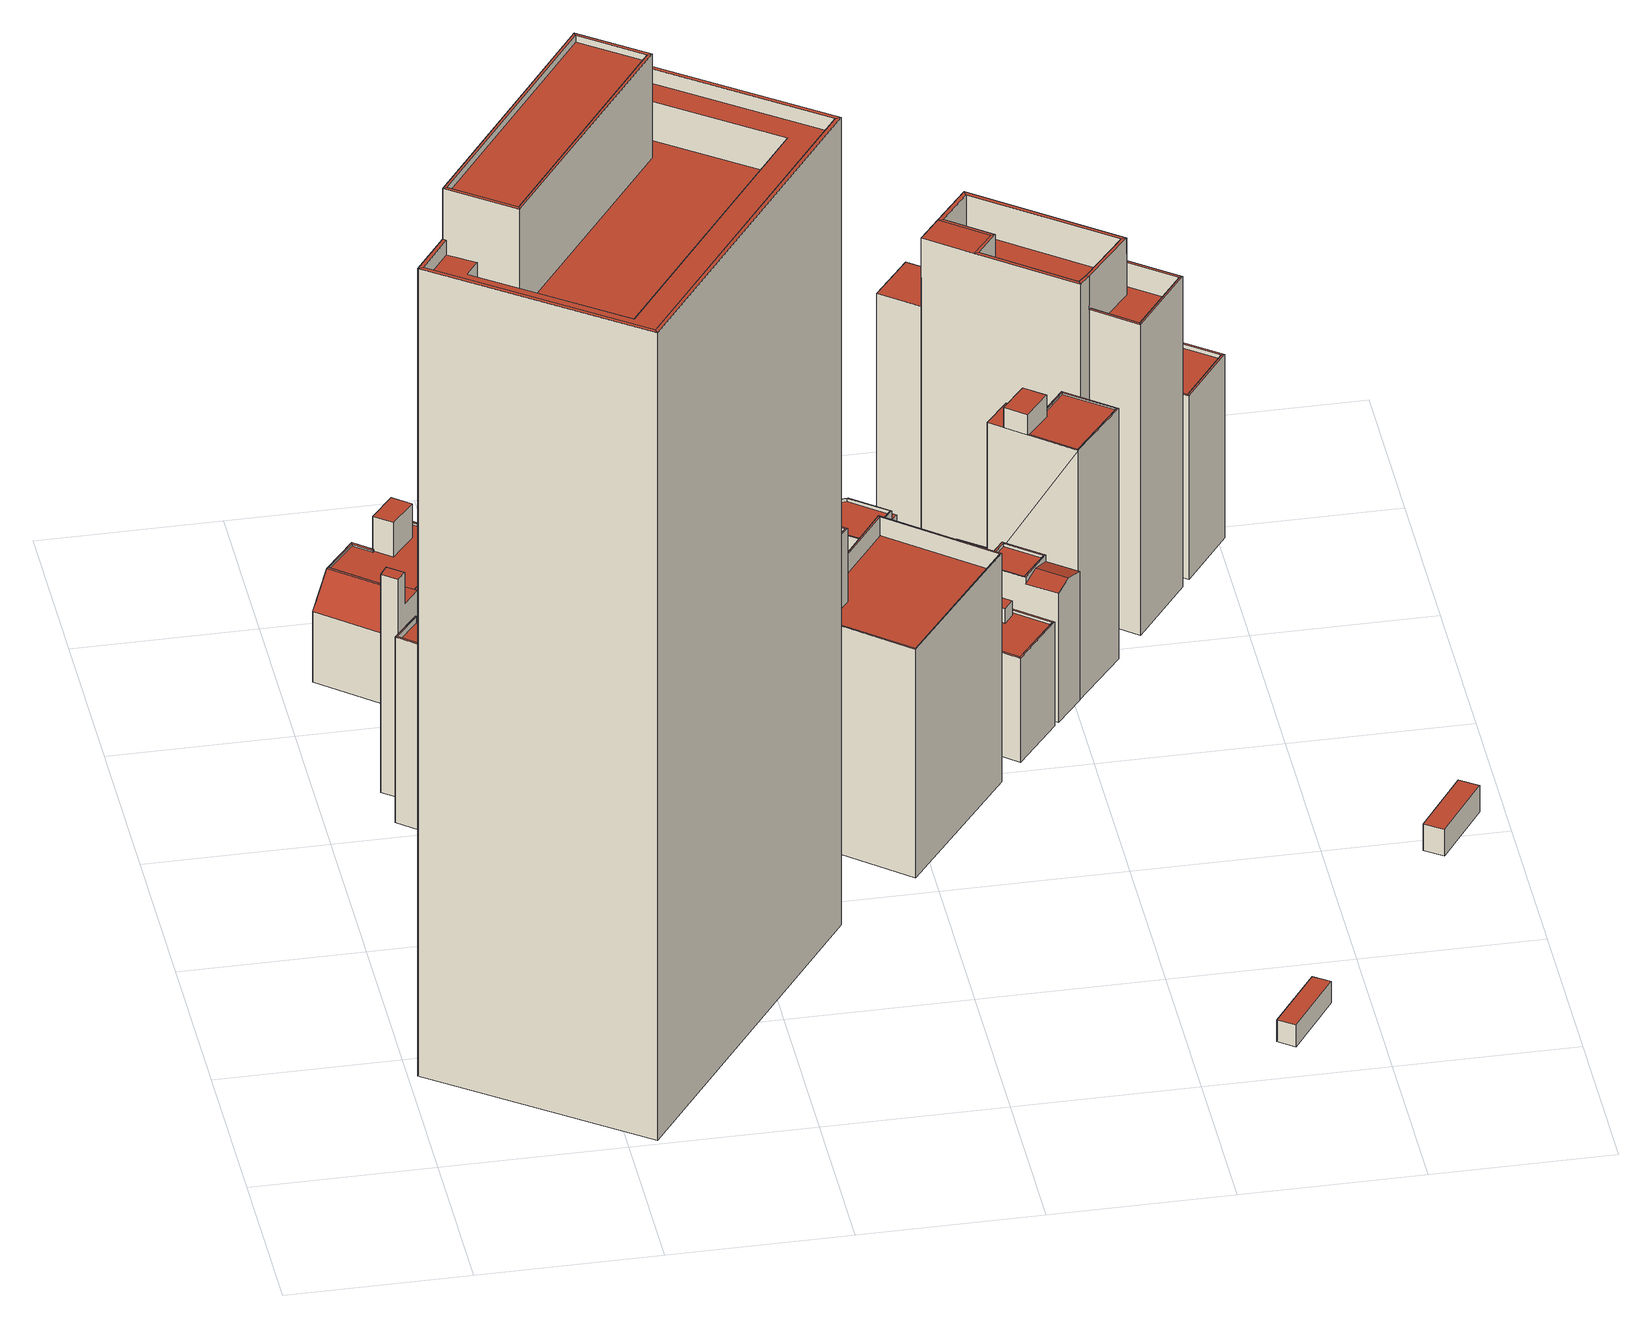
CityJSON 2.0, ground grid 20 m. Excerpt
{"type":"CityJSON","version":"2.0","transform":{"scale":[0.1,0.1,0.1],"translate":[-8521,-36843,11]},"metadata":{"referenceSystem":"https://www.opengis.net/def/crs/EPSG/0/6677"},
"CityObjects":{
"building1":{"type":"Building","attributes":{"class":3002,"usage":461,"measuredHeight":22.8,"storeysAboveGround":9999,"storeysBelowGround":9999,"prefecture":13,"city":13103,"footprintArea":-9999,"fireproofType":1011,"coverageRatio":80,"floorAreaRatio":400,"surveyYear":1,"urbanPlanType":21,"areaClassificationType":22,"landUseType":211,"districts":"10","detailedUsage":"0","meshCode":"53394509"},"geometry":[{"type":"Solid","lod":"2","boundaries":[[[[0,1,2,3]],[[4,5,6,7]],[[8,9,10,11]],[[8,5,4,9]],[[0,3,11,10]],[[2,1,7,6]],[[2,6,5,8,11,3]],[[9,4,7,1,0,10]]]],"semantics":{"surfaces":[{"type":"GroundSurface"},{"type":"RoofSurface"},{"type":"WallSurface"}],"values":[[0,1,1,2,2,2,2,2]]}}]},
"building2":{"type":"Building","attributes":{"class":3002,"usage":412,"measuredHeight":95.9,"storeysAboveGround":21,"storeysBelowGround":2,"prefecture":13,"city":13103,"footprintArea":1197.22,"fireproofType":1001,"coverageRatio":80,"floorAreaRatio":700,"surveyYear":2021,"urbanPlanType":21,"areaClassificationType":22,"landUseType":211,"districts":"10","detailedUsage":"1320","floodRisk_description":10,"floodRisk_rank":1,"floodRisk_depth":0.18,"floodRisk_adminType":2,"floodRisk_scale":2,"meshCode":"53394509"},"geometry":[{"type":"Solid","lod":"2","boundaries":[[[[12,13,14,15]],[[16,17,18,19]],[[20,21,22,23]],[[23,22,24,25]],[[26,27,21,20]],[[28,29,30,31,32,33,34,35,36,37,38,39]],[[27,26,40,41]],[[42,43,44,45,46,47,48,49]],[[50,51,52,53]],[[53,52,17,16]],[[54,55,56,57]],[[24,58,59,25]],[[19,18,51,50]],[[40,26,14,13,25,59,19,50]],[[21,39,38,22]],[[33,45,44,34]],[[32,46,45,33]],[[41,29,28,27]],[[52,57,56,17]],[[31,47,46,32]],[[17,56,55,18]],[[12,15,20,23]],[[42,49,53,16]],[[34,44,43,35]],[[22,38,37,24]],[[30,48,47,31]],[[49,48,30,29,41,40,50,53]],[[15,14,26,20]],[[13,12,23,25]],[[24,37,36,58]],[[18,55,54,51]],[[27,28,39,21]],[[58,36,35,43,42,16,19,59]],[[51,54,57,52]]]],"semantics":{"surfaces":[{"type":"GroundSurface"},{"type":"RoofSurface"},{"type":"WallSurface"}],"values":[[0,1,1,1,1,1,1,1,1,1,1,1,1,2,2,2,2,2,2,2,2,2,2,2,2,2,2,2,2,2,2,2,2,2]]}}]},
"building3":{"type":"Building","attributes":{"class":3002,"usage":461,"measuredHeight":17.8,"storeysAboveGround":9999,"storeysBelowGround":9999,"prefecture":13,"city":13103,"footprintArea":-9999,"fireproofType":1011,"coverageRatio":80,"floorAreaRatio":400,"surveyYear":1,"urbanPlanType":21,"areaClassificationType":22,"landUseType":211,"districts":"10","detailedUsage":"0","floodRisk_description":10,"floodRisk_rank":1,"floodRisk_depth":0.1,"floodRisk_adminType":2,"floodRisk_scale":2,"meshCode":"53394509"},"geometry":[{"type":"Solid","lod":"2","boundaries":[[[[60,61,62,63,64,65,66,67,68,69]],[[70,71,72,73,74,75]],[[76,77,78,79,80,81]],[[82,83,84,85]],[[86,87,88,89]],[[73,90,91]],[[92,93,94,95]],[[95,94,96,97]],[[98,99,87,86]],[[97,96,99,98]],[[92,89,88,93]],[[73,72,100,101]],[[73,101,90]],[[70,97,98,71]],[[87,80,79,88]],[[75,95,97,70]],[[63,62,101,100]],[[83,82,69,68]],[[86,64,63,100,72,71,98]],[[62,61,90,101]],[[84,83,68,67]],[[66,65,89,92]],[[66,92,95,75,74,85,84,67]],[[96,76,81,99]],[[94,77,76,96]],[[99,81,80,87]],[[60,69,82,85,74,73,91]],[[88,79,78,93]],[[65,64,86,89]],[[61,60,91,90]],[[93,78,77,94]]]],"semantics":{"surfaces":[{"type":"GroundSurface"},{"type":"RoofSurface"},{"type":"WallSurface"}],"values":[[0,1,1,1,1,1,1,1,1,1,1,1,1,2,2,2,2,2,2,2,2,2,2,2,2,2,2,2,2,2,2]]}}]},
"building4":{"type":"Building","attributes":{"class":3002,"usage":413,"measuredHeight":12,"storeysAboveGround":4,"storeysBelowGround":0,"prefecture":13,"city":13103,"footprintArea":216.91,"fireproofType":1001,"coverageRatio":80,"floorAreaRatio":400,"surveyYear":2021,"urbanPlanType":21,"areaClassificationType":22,"landUseType":211,"districts":"10","detailedUsage":"1230","floodRisk_description":10,"floodRisk_rank":1,"floodRisk_depth":0.02,"floodRisk_adminType":2,"floodRisk_scale":2,"meshCode":"53394509"},"geometry":[{"type":"Solid","lod":"2","boundaries":[[[[102,103,104,105,106,107,108,109,110,111,112,113]],[[114,115,116,117]],[[118,119,120,121,122]],[[123,124,125,126]],[[127,128,129,130]],[[122,121,131,132]],[[133,134,135,136]],[[137,138,134,133]],[[114,139,140,115]],[[141,142,138,137]],[[132,131,128,127]],[[143,144,145,146]],[[147,148,149,150,151,152]],[[139,130,129,140]],[[153,154,155,156,157,158,159,160,161,162,163,164,165]],[[166,167,168,169]],[[170,171,172]],[[136,135,142,141]],[[173,174,175,172]],[[176,177,178,179]],[[180,128,131,181]],[[172,116,170]],[[117,116,172,175]],[[158,139,114,159]],[[135,134,149,148,123,126,177,176,107,106]],[[161,175,174,162]],[[140,129,110,109]],[[146,137,133,143]],[[169,168,164,163]],[[163,162,174,173,166,169]],[[153,118,122,154]],[[171,170,104,103]],[[120,167,166,173,172,171,103,102]],[[181,131,121,113,112]],[[156,127,130,157]],[[159,114,117,160]],[[157,130,139,158]],[[144,136,141,145]],[[121,120,102,113]],[[145,141,137,146]],[[142,151,150,138]],[[147,124,123,148]],[[176,179,108,107]],[[167,120,119,165,164,168]],[[180,181,112,111]],[[154,122,132,155]],[[143,133,136,144]],[[108,179,178,125,124,147,152,140,109]],[[170,116,115,105,104]],[[138,150,149,134]],[[165,119,118,153]],[[125,178,177,126]],[[160,117,175,161]],[[129,128,180,111,110]],[[115,140,152,151,142,135,106,105]],[[155,132,127,156]]]],"semantics":{"surfaces":[{"type":"GroundSurface"},{"type":"RoofSurface"},{"type":"WallSurface"}],"values":[[0,1,1,1,1,1,1,1,1,1,1,1,1,1,1,1,1,1,1,1,1,1,1,2,2,2,2,2,2,2,2,2,2,2,2,2,2,2,2,2,2,2,2,2,2,2,2,2,2,2,2,2,2,2,2,2]]}}]},
"building5":{"type":"Building","attributes":{"class":3002,"usage":401,"measuredHeight":13.1,"storeysAboveGround":5,"storeysBelowGround":0,"prefecture":13,"city":13103,"footprintArea":167.04,"fireproofType":1001,"coverageRatio":80,"floorAreaRatio":400,"surveyYear":2021,"urbanPlanType":21,"areaClassificationType":22,"landUseType":212,"districts":"10","detailedUsage":"1210","floodRisk_description":10,"floodRisk_rank":1,"floodRisk_depth":0.01,"floodRisk_adminType":2,"floodRisk_scale":2,"meshCode":"53394509"},"geometry":[{"type":"Solid","lod":"2","boundaries":[[[[182,183,184,185]],[[186,187,188,189]],[[190,191,192,193]],[[194,195,196,197]],[[197,198,199,200]],[[201,202,203,196]],[[200,199,202,201]],[[204,205,193,192]],[[196,203,198,197]],[[183,182,205,204]],[[184,183,204,192,191,201,196,195]],[[197,200,190,193,205,182,185,194]],[[190,200,201,191]],[[185,184,195,194]],[[198,187,186,199]],[[202,189,188,203]],[[199,186,189,202]],[[203,188,187,198]]]],"semantics":{"surfaces":[{"type":"GroundSurface"},{"type":"RoofSurface"},{"type":"WallSurface"}],"values":[[0,1,1,1,1,1,1,1,1,2,2,2,2,2,2,2,2,2]]}}]},
"building6":{"type":"Building","attributes":{"class":3002,"usage":401,"measuredHeight":11.2,"storeysAboveGround":3,"storeysBelowGround":0,"prefecture":13,"city":13103,"footprintArea":50.7,"fireproofType":1001,"coverageRatio":80,"floorAreaRatio":400,"surveyYear":2021,"urbanPlanType":21,"areaClassificationType":22,"landUseType":212,"districts":"10","detailedUsage":"1210","floodRisk_description":10,"floodRisk_rank":1,"floodRisk_depth":0.01,"floodRisk_adminType":2,"floodRisk_scale":2,"meshCode":"53394509"},"geometry":[{"type":"Solid","lod":"2","boundaries":[[[[206,207,208,209]],[[210,211,212,213]],[[214,215,216]],[[216,217,218,219]],[[220,221,222,223]],[[224,223,216,215]],[[219,218,221,220]],[[216,219,214]],[[223,222,217,216]],[[218,212,211,221]],[[221,211,210,222]],[[222,210,213,217]],[[208,207,220,223,224]],[[217,213,212,218]],[[220,207,206,214,219]],[[209,208,224,215]],[[206,209,215,214]]]],"semantics":{"surfaces":[{"type":"GroundSurface"},{"type":"RoofSurface"},{"type":"WallSurface"}],"values":[[0,1,1,1,1,1,1,1,1,2,2,2,2,2,2,2,2]]}}]},
"building7":{"type":"Building","attributes":{"class":3002,"usage":412,"measuredHeight":11.9,"storeysAboveGround":4,"storeysBelowGround":0,"prefecture":13,"city":13103,"footprintArea":127.5,"fireproofType":1001,"coverageRatio":80,"floorAreaRatio":700,"surveyYear":2021,"urbanPlanType":21,"areaClassificationType":22,"landUseType":211,"districts":"10","detailedUsage":"1320","floodRisk_description":10,"floodRisk_rank":1,"floodRisk_depth":0.11,"floodRisk_adminType":2,"floodRisk_scale":2,"meshCode":"53394509"},"geometry":[{"type":"Solid","lod":"2","boundaries":[[[[225,226,227,228,229,230,231,232,233,234]],[[235,236,237,238]],[[239,240,241,242,243,244,245,246]],[[238,237,247,248]],[[249,250,236,235]],[[249,235,251]],[[252,253,254,255]],[[256,257,258,259,260,261,262,263,264]],[[247,265,266,248]],[[250,249,267,268]],[[251,269,249]],[[270,271,272,273]],[[237,245,244,247]],[[234,233,269,251]],[[266,273,272,267,249,269,233,232,248]],[[227,226,263,262]],[[250,239,246,236]],[[247,244,243,265]],[[254,225,234,251,235,238,258,257,255]],[[252,255,257,256]],[[268,240,239,250]],[[268,267,272,271,241,240]],[[273,266,265,243,242,270]],[[225,254,253,264,263,226]],[[253,252,256,264]],[[259,258,231,230]],[[271,270,242,241]],[[228,227,262,261]],[[248,232,231,258,238]],[[230,229,260,259]],[[236,246,245,237]],[[229,228,261,260]]]],"semantics":{"surfaces":[{"type":"GroundSurface"},{"type":"RoofSurface"},{"type":"WallSurface"}],"values":[[0,1,1,1,1,1,1,1,1,1,1,1,2,2,2,2,2,2,2,2,2,2,2,2,2,2,2,2,2,2,2,2]]}}]},
"building8":{"type":"Building","attributes":{"class":3001,"usage":411,"measuredHeight":8.7,"storeysAboveGround":3,"storeysBelowGround":0,"prefecture":13,"city":13103,"footprintArea":51.84,"fireproofType":1001,"coverageRatio":80,"floorAreaRatio":400,"surveyYear":2021,"urbanPlanType":21,"areaClassificationType":22,"landUseType":211,"districts":"10","detailedUsage":"1310","floodRisk_description":10,"floodRisk_rank":1,"floodRisk_depth":0.02,"floodRisk_adminType":2,"floodRisk_scale":2,"meshCode":"53394509"},"geometry":[{"type":"Solid","lod":"2","boundaries":[[[[274,275,276,277]],[[278,279,280,281]],[[282,283,284,285]],[[286,287,279,278]],[[288,289,287,286]],[[281,280,289,288]],[[275,274,278,281]],[[289,285,284,287]],[[274,277,286,278]],[[280,282,285,289]],[[279,283,282,280]],[[287,284,283,279]],[[277,276,288,286]],[[281,288,276,275]]]],"semantics":{"surfaces":[{"type":"GroundSurface"},{"type":"RoofSurface"},{"type":"WallSurface"}],"values":[[0,1,1,1,1,1,2,2,2,2,2,2,2,2]]}}]},
"building9":{"type":"Building","attributes":{"class":3001,"usage":401,"measuredHeight":9.8,"storeysAboveGround":3,"storeysBelowGround":0,"prefecture":13,"city":13103,"footprintArea":50.86,"fireproofType":1001,"coverageRatio":80,"floorAreaRatio":400,"surveyYear":2021,"urbanPlanType":21,"areaClassificationType":22,"landUseType":212,"districts":"10","detailedUsage":"1210","floodRisk_description":10,"floodRisk_rank":1,"floodRisk_depth":0.02,"floodRisk_adminType":2,"floodRisk_scale":2,"meshCode":"53394509"},"geometry":[{"type":"Solid","lod":"2","boundaries":[[[[290,291,292,293]],[[294,295,296,297]],[[298,299,300,301]],[[297,296,302,303]],[[304,305,306,307]],[[303,302,308,309]],[[310,311,309,294]],[[309,308,295,294]],[[297,303,304,307]],[[295,298,301,296]],[[304,303,309,311,293,292,305]],[[308,299,298,295]],[[290,293,311,310]],[[307,306,291,290,310,294,297]],[[292,291,306,305]],[[296,301,300,302]],[[302,300,299,308]]]],"semantics":{"surfaces":[{"type":"GroundSurface"},{"type":"RoofSurface"},{"type":"WallSurface"}],"values":[[0,1,1,1,1,1,1,1,2,2,2,2,2,2,2,2,2]]}}]},
"building10":{"type":"Building","attributes":{"class":3002,"usage":401,"measuredHeight":25.8,"storeysAboveGround":7,"storeysBelowGround":0,"prefecture":13,"city":13103,"footprintArea":304.04,"fireproofType":1001,"coverageRatio":80,"floorAreaRatio":700,"surveyYear":2021,"urbanPlanType":21,"areaClassificationType":22,"landUseType":212,"districts":"10","detailedUsage":"1210","floodRisk_description":10,"floodRisk_rank":1,"floodRisk_depth":0.19,"floodRisk_adminType":2,"floodRisk_scale":2,"meshCode":"53394509"},"geometry":[{"type":"Solid","lod":"2","boundaries":[[[[312,313,314,315,316,317]],[[318,319,320,321]],[[322,323,324,325]],[[325,324,326,327]],[[328,329,330,331]],[[332,333,323,322]],[[334,335,336,337]],[[338,339,329,328]],[[340,341,339,338]],[[327,326,333,332]],[[334,337,341,340]],[[330,342,343,331]],[[336,335,344,345]],[[346,347,348,349,350,351,352,353,354,355]],[[326,320,319,333]],[[327,353,352,325]],[[333,319,318,323]],[[323,318,321,324]],[[336,350,349,337]],[[345,344,322,325,352,351]],[[329,346,355,330]],[[330,355,354,342]],[[312,317,328,331]],[[345,351,350,336]],[[339,347,346,329]],[[314,313,335,334]],[[341,348,347,339]],[[324,321,320,326]],[[337,349,348,341]],[[315,314,334,340]],[[313,312,331,343,332,322,344,335]],[[342,354,353,327,332,343]],[[317,316,338,328]],[[316,315,340,338]]]],"semantics":{"surfaces":[{"type":"GroundSurface"},{"type":"RoofSurface"},{"type":"WallSurface"}],"values":[[0,1,1,1,1,1,1,1,1,1,1,1,1,1,2,2,2,2,2,2,2,2,2,2,2,2,2,2,2,2,2,2,2,2]]}}]},
"building11":{"type":"Building","attributes":{"class":3002,"usage":411,"measuredHeight":11.8,"storeysAboveGround":2,"storeysBelowGround":0,"prefecture":13,"city":13103,"footprintArea":46.04,"fireproofType":1003,"coverageRatio":80,"floorAreaRatio":700,"surveyYear":2021,"urbanPlanType":21,"areaClassificationType":22,"landUseType":211,"districts":"10","detailedUsage":"1310","floodRisk_description":10,"floodRisk_rank":1,"floodRisk_depth":0.04,"floodRisk_adminType":2,"floodRisk_scale":2,"meshCode":"53394509"},"geometry":[{"type":"Solid","lod":"2","boundaries":[[[[356,357,358,359]],[[360,361,362,363]],[[364,363,365,366]],[[363,362,367,365]],[[365,368,369,366]],[[370,371,372,373]],[[365,367,374,368]],[[368,374,361,360]],[[374,370,373,361]],[[359,358,364,366]],[[361,373,372,362]],[[360,363,364,358,357]],[[367,371,370,374]],[[357,368,360]],[[356,359,366,369]],[[357,369,368]],[[357,356,369]],[[362,372,371,367]]]],"semantics":{"surfaces":[{"type":"GroundSurface"},{"type":"RoofSurface"},{"type":"WallSurface"}],"values":[[0,1,1,1,1,1,1,1,2,2,2,2,2,2,2,2,2,2]]}}]},
"building12":{"type":"Building","attributes":{"class":3002,"usage":412,"measuredHeight":9.5,"storeysAboveGround":3,"storeysBelowGround":0,"prefecture":13,"city":13103,"footprintArea":64.69,"fireproofType":1001,"coverageRatio":80,"floorAreaRatio":700,"surveyYear":2021,"urbanPlanType":21,"areaClassificationType":22,"landUseType":211,"districts":"10","detailedUsage":"1320","floodRisk_description":10,"floodRisk_rank":1,"floodRisk_depth":0.04,"floodRisk_adminType":2,"floodRisk_scale":2,"meshCode":"53394509"},"geometry":[{"type":"Solid","lod":"2","boundaries":[[[[375,376,377,378]],[[379,380,381,382]],[[383,384,385,386,387,388,389,390]],[[391,392,393]],[[380,379,393,394]],[[382,381,395,396]],[[397,391,393]],[[392,391,398,399]],[[400,397,393]],[[396,395,401,402]],[[400,403,402]],[[400,402,397]],[[401,404,397,402]],[[400,393,379]],[[375,378,382,396]],[[394,393,392,399,390,389]],[[391,397,404,384,383,398]],[[394,389,388,380]],[[381,387,386,395]],[[380,388,387,381]],[[396,402,403,376,375]],[[383,390,399,398]],[[395,386,385,401]],[[400,379,382,378,377]],[[401,385,384,404]],[[377,376,403,400]]]],"semantics":{"surfaces":[{"type":"GroundSurface"},{"type":"RoofSurface"},{"type":"WallSurface"}],"values":[[0,1,1,1,1,1,1,1,1,1,1,1,1,1,2,2,2,2,2,2,2,2,2,2,2,2]]}}]},
"building13":{"type":"Building","attributes":{"class":3001,"usage":412,"measuredHeight":12.3,"storeysAboveGround":4,"storeysBelowGround":0,"prefecture":13,"city":13103,"footprintArea":54.43,"fireproofType":1001,"coverageRatio":80,"floorAreaRatio":700,"surveyYear":2021,"urbanPlanType":21,"areaClassificationType":22,"landUseType":211,"districts":"10","detailedUsage":"1320","floodRisk_description":10,"floodRisk_rank":1,"floodRisk_depth":0.02,"floodRisk_adminType":2,"floodRisk_scale":2,"meshCode":"53394509"},"geometry":[{"type":"Solid","lod":"2","boundaries":[[[[405,406,407,408,409]],[[410,411,412,413]],[[414,415,416,417]],[[418,419,420,421]],[[421,420,411,410]],[[422,423,424,425,426,427]],[[418,428,429,419]],[[430,431,432,433,434]],[[413,412,429,428]],[[405,409,413,428]],[[424,418,421,425]],[[407,406,423,422]],[[412,433,432,429]],[[420,430,434,411]],[[426,414,417,427]],[[419,431,430,420]],[[427,417,416,408,407,422]],[[413,409,408,416,415,410]],[[414,426,425,421,410,415]],[[405,428,418,424,423,406]],[[411,434,433,412]],[[429,432,431,419]]]],"semantics":{"surfaces":[{"type":"GroundSurface"},{"type":"RoofSurface"},{"type":"WallSurface"}],"values":[[0,1,1,1,1,1,1,1,1,2,2,2,2,2,2,2,2,2,2,2,2,2]]}}]},
"building14":{"type":"Building","attributes":{"class":9999,"usage":461,"measuredHeight":6.7,"storeysAboveGround":9999,"storeysBelowGround":9999,"prefecture":13,"city":13103,"footprintArea":-9999,"fireproofType":1011,"coverageRatio":80,"floorAreaRatio":700,"surveyYear":1,"urbanPlanType":21,"areaClassificationType":22,"landUseType":222,"districts":"10","detailedUsage":"0","floodRisk_description":10,"floodRisk_rank":1,"floodRisk_depth":0.02,"floodRisk_adminType":2,"floodRisk_scale":2,"meshCode":"53394509"},"geometry":[{"type":"Solid","lod":"2","boundaries":[[[[435,436,437,438]],[[439,440,441,442]],[[443,444,442,441]],[[437,436,444,443]],[[436,435,439,442,444]],[[435,438,440,439]],[[438,437,443,441,440]]]],"semantics":{"surfaces":[{"type":"GroundSurface"},{"type":"RoofSurface"},{"type":"WallSurface"}],"values":[[0,1,1,2,2,2,2]]}}]},
"building15":{"type":"Building","attributes":{"class":3002,"usage":401,"measuredHeight":22.5,"storeysAboveGround":4,"storeysBelowGround":0,"prefecture":13,"city":13103,"footprintArea":130.24,"fireproofType":1001,"coverageRatio":80,"floorAreaRatio":700,"surveyYear":2021,"urbanPlanType":21,"areaClassificationType":22,"landUseType":212,"districts":"10","detailedUsage":"1210","floodRisk_description":10,"floodRisk_rank":1,"floodRisk_depth":0.02,"floodRisk_adminType":2,"floodRisk_scale":2,"meshCode":"53394509"},"geometry":[{"type":"Solid","lod":"2","boundaries":[[[[445,446,447,448,449,450,451,452,453,454,455,456,457,458,459]],[[460,461,462,463]],[[464,465,466,467,468,469,470,471,472,473]],[[474,475,476,477]],[[478,479,480]],[[478,481,479]],[[482,483,484,485]],[[486,487,488,489]],[[480,490,491,492,493,478]],[[475,474,483,482]],[[494,463,462,495]],[[484,496,497,485]],[[498,499,500,501,502]],[[503,504,505,506,507,508]],[[498,502,509,510]],[[511,512,494,495]],[[513,514,515,516]],[[517,518,519,520,521,522,523,524,525,526,527,528,529,530,531,532]],[[510,509,461,460]],[[452,451,460,463]],[[456,455,481,533]],[[465,464,518,517]],[[455,454,479,481]],[[483,504,503,484]],[[512,491,490,494]],[[491,512,511,520,519,473,472]],[[466,465,517,532]],[[514,497,496,508,507,515]],[[459,458,476,475]],[[502,525,524,509]],[[488,487,533,478,493]],[[464,473,519,518]],[[457,456,533,487,486]],[[500,527,526,501]],[[468,467,531,530]],[[474,505,504,483]],[[499,498,449,448,492,491,472,471]],[[448,447,493,492]],[[461,523,522,462]],[[489,513,516,486]],[[477,506,505,474]],[[480,479,454,453,494,490]],[[497,514,513,489]],[[489,488,493,485,497]],[[446,485,493,447]],[[446,445,482,485]],[[450,449,498,510]],[[509,524,523,461]],[[530,529,469,468]],[[501,526,525,502]],[[532,531,467,466]],[[495,521,520,511]],[[453,452,463,494]],[[451,450,510,460]],[[515,507,506,477,476,458,457,486,516]],[[484,503,508,496]],[[445,459,475,482]],[[478,533,481]],[[462,522,521,495]],[[529,528,470,469]],[[471,470,528,527,500,499]]]],"semantics":{"surfaces":[{"type":"GroundSurface"},{"type":"RoofSurface"},{"type":"WallSurface"}],"values":[[0,1,1,1,1,1,1,1,1,1,1,1,1,1,1,1,1,1,1,2,2,2,2,2,2,2,2,2,2,2,2,2,2,2,2,2,2,2,2,2,2,2,2,2,2,2,2,2,2,2,2,2,2,2,2,2,2,2,2,2,2]]}}]},
"building16":{"type":"Building","attributes":{"class":9999,"usage":461,"measuredHeight":-9999,"storeysAboveGround":9999,"storeysBelowGround":0,"prefecture":13,"city":13103,"footprintArea":-9999,"fireproofType":1011,"coverageRatio":80,"floorAreaRatio":700,"surveyYear":1,"urbanPlanType":21,"areaClassificationType":22,"landUseType":215,"districts":"10","detailedUsage":"0","meshCode":"53394509"},"geometry":[{"type":"Solid","lod":"2","boundaries":[[[[534,535,536,537]],[[538,539,540,541]],[[535,534,539,538]],[[537,536,541,540]],[[534,537,540,539]],[[536,535,538,541]]]],"semantics":{"surfaces":[{"type":"GroundSurface"},{"type":"RoofSurface"},{"type":"WallSurface"}],"values":[[0,1,2,2,2,2]]}}]},
"building17":{"type":"Building","attributes":{"class":3002,"usage":401,"measuredHeight":16.4,"storeysAboveGround":4,"storeysBelowGround":0,"prefecture":13,"city":13103,"footprintArea":27.6,"fireproofType":1001,"coverageRatio":80,"floorAreaRatio":700,"surveyYear":2021,"urbanPlanType":21,"areaClassificationType":22,"landUseType":212,"districts":"10","detailedUsage":"1210","floodRisk_description":10,"floodRisk_rank":1,"floodRisk_depth":0.01,"floodRisk_adminType":2,"floodRisk_scale":2,"meshCode":"53394509"},"geometry":[{"type":"Solid","lod":"2","boundaries":[[[[542,543,544,545]],[[546,547,548,549]],[[550,551,547,546]],[[552,553,554,555]],[[556,557,555,554]],[[558,559,560,561]],[[549,548,562,563]],[[563,562,551,550]],[[542,545,552,555,557]],[[556,550,546,543,542,557]],[[553,552,545,544,549,563]],[[548,558,561,562]],[[551,560,559,547]],[[562,561,560,551]],[[544,543,546,549]],[[554,553,563,550,556]],[[547,559,558,548]]]],"semantics":{"surfaces":[{"type":"GroundSurface"},{"type":"RoofSurface"},{"type":"WallSurface"}],"values":[[0,1,1,1,1,1,1,1,2,2,2,2,2,2,2,2,2]]}}]},
"building18":{"type":"Building","attributes":{"class":3002,"usage":401,"measuredHeight":38.1,"storeysAboveGround":11,"storeysBelowGround":1,"prefecture":13,"city":13103,"footprintArea":318.09,"fireproofType":1001,"coverageRatio":80,"floorAreaRatio":700,"surveyYear":2021,"urbanPlanType":21,"areaClassificationType":22,"landUseType":212,"districts":"10","detailedUsage":"1210","floodRisk_description":10,"floodRisk_rank":1,"floodRisk_depth":0.07,"floodRisk_adminType":2,"floodRisk_scale":2,"meshCode":"53394509"},"geometry":[{"type":"Solid","lod":"2","boundaries":[[[[564,565,566,567,568,569,570,571]],[[572,573,574,575]],[[576,577,578,579]],[[580,581,582,583]],[[573,572,584,585]],[[586,587,588,589,590,591]],[[577,576,592,593]],[[594,595,596,597]],[[598,599,600,601,602,603,604]],[[605,606,584,572]],[[607,608,609,610]],[[611,612,582,581]],[[573,585,613,574]],[[580,583,606,605]],[[593,592,594,597]],[[574,613,612,611]],[[594,591,590,595]],[[579,588,587,576]],[[566,565,593,597]],[[611,581,589,588,579,578]],[[584,601,600,585]],[[576,587,586,592]],[[569,568,605,572,575]],[[571,570,610,609]],[[606,602,601,584]],[[582,604,603,583]],[[605,568,567,596,580]],[[583,603,602,606]],[[613,599,598,612]],[[569,575,610,570]],[[585,600,599,613]],[[593,565,564,608,607,577]],[[612,598,604,582]],[[592,586,591,594]],[[564,571,609,608]],[[574,611,578,610,575]],[[567,566,597,596]],[[580,596,595,590,589,581]],[[578,577,607,610]]]],"semantics":{"surfaces":[{"type":"GroundSurface"},{"type":"RoofSurface"},{"type":"WallSurface"}],"values":[[0,1,1,1,1,1,1,1,1,1,1,1,1,1,1,1,2,2,2,2,2,2,2,2,2,2,2,2,2,2,2,2,2,2,2,2,2,2,2]]}}]},
"building19":{"type":"Building","attributes":{"class":3002,"usage":401,"measuredHeight":21.8,"storeysAboveGround":7,"storeysBelowGround":1,"prefecture":13,"city":13103,"footprintArea":99.64,"fireproofType":1001,"coverageRatio":80,"floorAreaRatio":700,"surveyYear":2021,"urbanPlanType":21,"areaClassificationType":22,"landUseType":212,"districts":"10","detailedUsage":"1210","floodRisk_description":10,"floodRisk_rank":1,"floodRisk_depth":0.07,"floodRisk_adminType":2,"floodRisk_scale":2,"meshCode":"53394509"},"geometry":[{"type":"Solid","lod":"2","boundaries":[[[[614,615,616,617]],[[618,619,620,621]],[[622,623,624,625]],[[626,627,619,618]],[[628,629,630,631]],[[632,633,634,635,636,637,638,639]],[[629,628,627,626]],[[620,640,641,621]],[[641,625,624,630,629,615,614,621]],[[614,617,618,621]],[[619,639,638,620]],[[620,638,637,640]],[[624,623,635,634,631,630]],[[631,634,633,628]],[[628,633,632,627]],[[616,615,629,626]],[[617,616,626,618]],[[636,622,625,641,640,637]],[[636,635,623,622]],[[627,632,639,619]]]],"semantics":{"surfaces":[{"type":"GroundSurface"},{"type":"RoofSurface"},{"type":"WallSurface"}],"values":[[0,1,1,1,1,1,1,1,2,2,2,2,2,2,2,2,2,2,2,2]]}}]},
"building20":{"type":"Building","attributes":{"class":9999,"usage":461,"measuredHeight":-9999,"storeysAboveGround":9999,"storeysBelowGround":9999,"prefecture":13,"city":13103,"footprintArea":-9999,"fireproofType":1011,"coverageRatio":80,"floorAreaRatio":700,"surveyYear":1,"urbanPlanType":21,"areaClassificationType":22,"landUseType":215,"districts":"10","detailedUsage":"0","meshCode":"53394509"},"geometry":[{"type":"Solid","lod":"2","boundaries":[[[[642,643,644,645]],[[646,647,648,649]],[[645,644,649,648]],[[644,643,646,649]],[[642,645,648,647]],[[643,642,647,646]]]],"semantics":{"surfaces":[{"type":"GroundSurface"},{"type":"RoofSurface"},{"type":"WallSurface"}],"values":[[0,1,2,2,2,2]]}}]}
},
"vertices":[
[108,691,10],[81,657,10],[65,669,10],[88,706,10],[90,668,282],[73,681,282],[65,669,282],[81,657,282],[73,681,242],[90,668,242],[108,691,242],[88,706,242],
[231,5,1],[10,166,1],[267,519,1],[489,357,1],[116,162,1072],[116,167,1072],[50,215,1072],[45,214,1072],[489,357,1009],[483,356,1009],[230,11,1009],[231,5,1009],[16,167,1009],[10,166,1009],[267,519,1009],[268,513,1009],[268,513,991],[234,465,991],[264,443,991],[281,467,991],[433,356,991],[217,60,991],[63,172,991],[77,191,991],[48,211,991],[16,167,991],[230,11,991],[483,356,991],[230,468,1009],[234,465,1009],[116,162,942],[77,191,942],[63,172,942],[217,60,942],[433,356,942],[281,467,942],[264,443,942],[302,416,942],[230,468,1072],[231,463,1072],[297,415,1072],[302,416,1072],[231,463,1064],[50,215,1064],[116,167,1064],[297,415,1064],[48,211,1009],[45,214,1009],
[227,612,5],[180,555,5],[177,558,5],[164,543,5],[71,620,5],[99,654,5],[115,641,5],[134,663,5],[117,676,5],[131,692,5],[151,632,190],[113,586,190],[131,571,190],[190,643,190],[147,679,190],[126,653,190],[149,632,229],[126,651,229],[116,638,229],[99,651,229],[74,621,229],[113,588,229],[131,692,169],[117,676,169],[134,663,169],[147,679,169],[71,620,236],[74,621,236],[99,651,236],[99,654,236],[180,555,111],[227,612,111],[115,641,236],[116,638,236],[126,651,236],[126,653,236],[149,632,236],[151,632,236],[113,586,236],[113,588,236],[164,543,117],[177,558,117],
[106,933,7],[173,1015,7],[276,930,7],[228,873,7],[233,870,7],[161,782,7],[118,818,7],[188,907,7],[185,910,7],[112,820,7],[34,884,7],[87,949,7],[228,877,131],[228,873,131],[247,896,131],[244,896,131],[106,930,131],[107,932,131],[106,933,131],[87,949,131],[87,945,131],[177,802,113],[133,837,113],[121,821,113],[164,786,113],[130,847,131],[131,843,131],[185,910,131],[184,913,131],[53,907,131],[56,908,131],[189,820,167],[189,817,167],[233,870,167],[230,869,167],[162,842,167],[159,841,167],[190,909,131],[188,907,131],[203,892,167],[203,895,167],[189,820,162],[230,869,162],[203,892,162],[162,842,162],[133,837,139],[177,802,139],[189,817,139],[159,841,139],[203,895,139],[188,907,139],[106,930,129],[87,945,129],[56,908,129],[130,847,129],[184,913,129],[190,909,129],[228,877,129],[244,896,129],[147,979,129],[133,962,129],[150,948,129],[125,918,129],[107,932,129],[131,963,172],[106,933,172],[125,918,172],[150,948,172],[276,930,72],[173,1015,72],[147,983,131],[131,963,131],[133,962,131],[147,979,131],[161,782,86],[164,786,86],[121,821,86],[118,818,86],[112,820,95],[34,884,95],
[269,913,5],[346,854,5],[240,717,5],[163,775,5],[243,875,169],[201,820,169],[273,764,169],[316,819,169],[243,878,136],[319,819,136],[332,837,136],[256,896,136],[163,775,79],[240,717,79],[274,761,174],[198,820,174],[201,820,174],[243,875,174],[243,878,174],[319,819,174],[316,819,174],[273,764,174],[346,854,79],[269,913,79],
[320,733,5],[288,760,5],[365,855,5],[397,829,5],[348,831,124],[290,760,124],[308,745,124],[365,818,124],[320,733,96],[397,829,96],[368,818,126],[365,818,126],[308,745,126],[308,743,126],[288,760,126],[290,760,126],[348,831,126],[348,834,126],[365,855,96],
[440,683,2],[388,723,2],[435,782,2],[442,776,2],[449,784,2],[492,751,2],[463,712,2],[537,655,2],[454,547,2],[380,604,2],[393,621,127],[396,621,127],[463,709,127],[463,712,127],[465,564,124],[487,594,124],[467,609,124],[490,637,124],[509,622,124],[534,655,124],[463,709,124],[396,621,124],[534,655,127],[537,655,127],[465,561,127],[465,564,127],[380,604,95],[420,721,106],[409,707,106],[440,683,106],[452,697,106],[420,721,80],[452,697,80],[463,712,80],[492,751,80],[449,784,80],[442,776,80],[435,782,80],[388,723,80],[409,707,80],[509,622,127],[511,621,127],[489,592,127],[487,594,127],[454,547,95],[490,637,155],[467,609,155],[489,592,155],[511,621,155],
[343,942,3],[368,973,3],[469,890,3],[444,860,3],[343,942,98],[346,942,98],[368,970,98],[368,973,98],[368,970,90],[346,942,90],[443,862,90],[466,890,90],[444,860,98],[443,862,98],[469,890,98],[466,890,98],
[403,1012,3],[502,932,3],[478,901,3],[378,981,3],[425,994,120],[425,992,120],[457,967,120],[459,967,120],[425,992,117],[402,963,117],[434,938,117],[457,967,117],[434,938,120],[434,936,120],[434,936,94],[478,901,94],[502,932,94],[459,967,94],[402,963,120],[400,963,120],[403,1012,94],[378,981,94],
[453,535,0],[515,615,0],[534,601,0],[588,676,0],[700,585,0],[581,429,0],[497,587,336],[470,555,336],[504,527,336],[531,559,336],[496,590,354],[497,587,354],[531,559,354],[534,560,354],[504,527,354],[505,524,354],[581,429,285],[581,431,285],[455,535,285],[453,535,285],[468,554,354],[470,555,354],[534,601,285],[515,615,285],[515,613,285],[534,598,285],[700,585,285],[698,584,285],[588,676,285],[589,673,285],[470,552,285],[468,554,285],[496,590,285],[497,589,285],[581,431,262],[698,584,262],[589,673,262],[534,598,262],[515,613,262],[497,589,262],[534,560,262],[505,524,262],[470,552,262],[455,535,262],
[534,894,3],[583,856,3],[535,798,3],[488,837,3],[583,856,145],[581,856,145],[550,818,145],[550,816,145],[535,798,89],[535,829,145],[488,837,89],[537,829,145],[567,868,145],[534,894,89],[568,867,143],[537,829,143],[550,818,143],[581,856,143],[568,867,145],
[645,806,2],[586,735,2],[532,780,2],[590,851,2],[542,793,101],[544,793,101],[590,849,101],[590,851,101],[607,796,98],[579,764,98],[596,750,98],[643,806,98],[590,849,98],[544,793,98],[561,779,98],[589,812,98],[592,778,130],[573,793,130],[560,778,101],[561,779,101],[643,806,101],[645,806,101],[578,763,101],[607,796,130],[589,812,130],[532,780,76],[596,750,101],[597,748,101],[586,735,76],[579,764,101],
[545,906,4],[572,941,4],[605,951,4],[652,915,4],[607,858,4],[645,906,129],[643,906,129],[607,860,129],[607,858,129],[612,932,117],[645,906,117],[652,915,117],[619,940,117],[568,935,129],[569,934,129],[604,937,129],[605,938,129],[605,951,92],[572,941,92],[568,935,92],[605,938,92],[612,932,92],[619,940,92],[545,906,129],[547,906,129],[604,937,125],[569,934,125],[547,906,125],[607,860,125],[643,906,125],
[655,818,5],[612,853,5],[660,912,5],[703,877,5],[655,818,59],[703,877,59],[681,895,81],[633,836,81],[660,912,59],[612,853,59],
[859,780,2],[804,712,2],[721,779,2],[689,740,2],[772,672,2],[725,613,2],[590,727,2],[637,783,2],[648,774,2],[728,869,2],[768,836,2],[747,811,2],[762,799,2],[779,785,2],[807,821,2],[590,727,132],[594,727,132],[637,780,132],[637,783,132],[659,735,147],[654,729,147],[693,697,147],[698,703,147],[722,683,147],[732,696,147],[696,726,147],[700,731,147],[666,759,147],[651,741,147],[807,818,315],[807,821,315],[779,785,315],[780,784,315],[742,804,134],[728,869,85],[700,836,134],[768,836,85],[859,780,315],[857,780,315],[804,714,315],[804,712,315],[762,799,315],[747,811,315],[721,779,315],[736,767,315],[648,774,134],[666,759,134],[689,740,134],[721,779,134],[648,774,132],[647,772,132],[759,751,315],[758,749,315],[772,672,132],[700,731,132],[699,729,132],[700,728,132],[769,671,132],[804,714,313],[857,780,313],[807,818,313],[780,784,313],[784,781,313],[759,751,313],[725,616,132],[725,613,132],[664,757,132],[666,759,132],[736,767,340],[758,749,340],[784,781,340],[762,799,340],[654,729,129],[659,735,129],[651,741,129],[664,757,129],[647,772,129],[637,780,129],[594,727,129],[725,616,129],[769,671,129],[700,728,129],[699,729,129],[696,726,129],[732,696,129],[722,683,129],[698,703,129],[693,697,129],[747,811,124],
[891,64,2],[941,135,2],[959,123,2],[909,51,2],[941,135,29],[891,64,29],[909,51,29],[959,123,29],
[776,673,5],[706,728,5],[734,765,5],[805,709,5],[706,728,174],[708,728,174],[735,762,174],[734,765,174],[746,697,174],[745,699,174],[805,709,166],[774,733,166],[760,715,172],[790,691,172],[746,697,166],[776,673,166],[735,762,170],[708,728,170],[745,699,170],[772,733,170],[772,733,174],[774,733,174],
[694,1091,3],[948,896,3],[889,817,3],[842,855,3],[831,842,3],[685,956,3],[715,993,3],[654,1040,3],[733,918,431],[756,947,431],[708,985,431],[685,956,431],[755,1040,390],[755,1044,390],[744,1031,390],[747,1029,390],[842,855,431],[893,917,431],[887,916,431],[839,857,431],[739,919,431],[761,948,431],[944,895,360],[755,1040,360],[747,1029,360],[893,917,360],[844,857,360],[889,821,360],[944,895,390],[948,896,390],[889,821,390],[844,857,390],[842,855,390],[889,817,390],[745,1025,386],[714,985,386],[761,948,386],[739,919,386],[830,848,386],[839,857,386],[887,916,386],[831,842,431],[830,848,431],[755,1044,309],[694,1091,309],[654,1040,309],[715,993,309],[744,1031,431],[745,1025,431],[714,985,431],
[862,978,3],[914,1046,3],[1007,976,3],[957,908,3],[957,908,232],[956,911,232],[866,979,232],[862,978,232],[887,974,260],[927,1027,260],[909,1040,260],[869,988,260],[1007,976,232],[1003,975,232],[914,1043,232],[914,1046,232],[909,1040,232],[911,1038,232],[1003,975,227],[914,1043,227],[911,1038,227],[927,1027,227],[887,974,227],[871,986,227],[866,979,227],[956,911,227],[871,986,232],[869,988,232],
[1103,378,3],[1153,450,3],[1173,436,3],[1123,364,3],[1153,450,36],[1103,378,36],[1123,364,36],[1173,436,36]
]}
